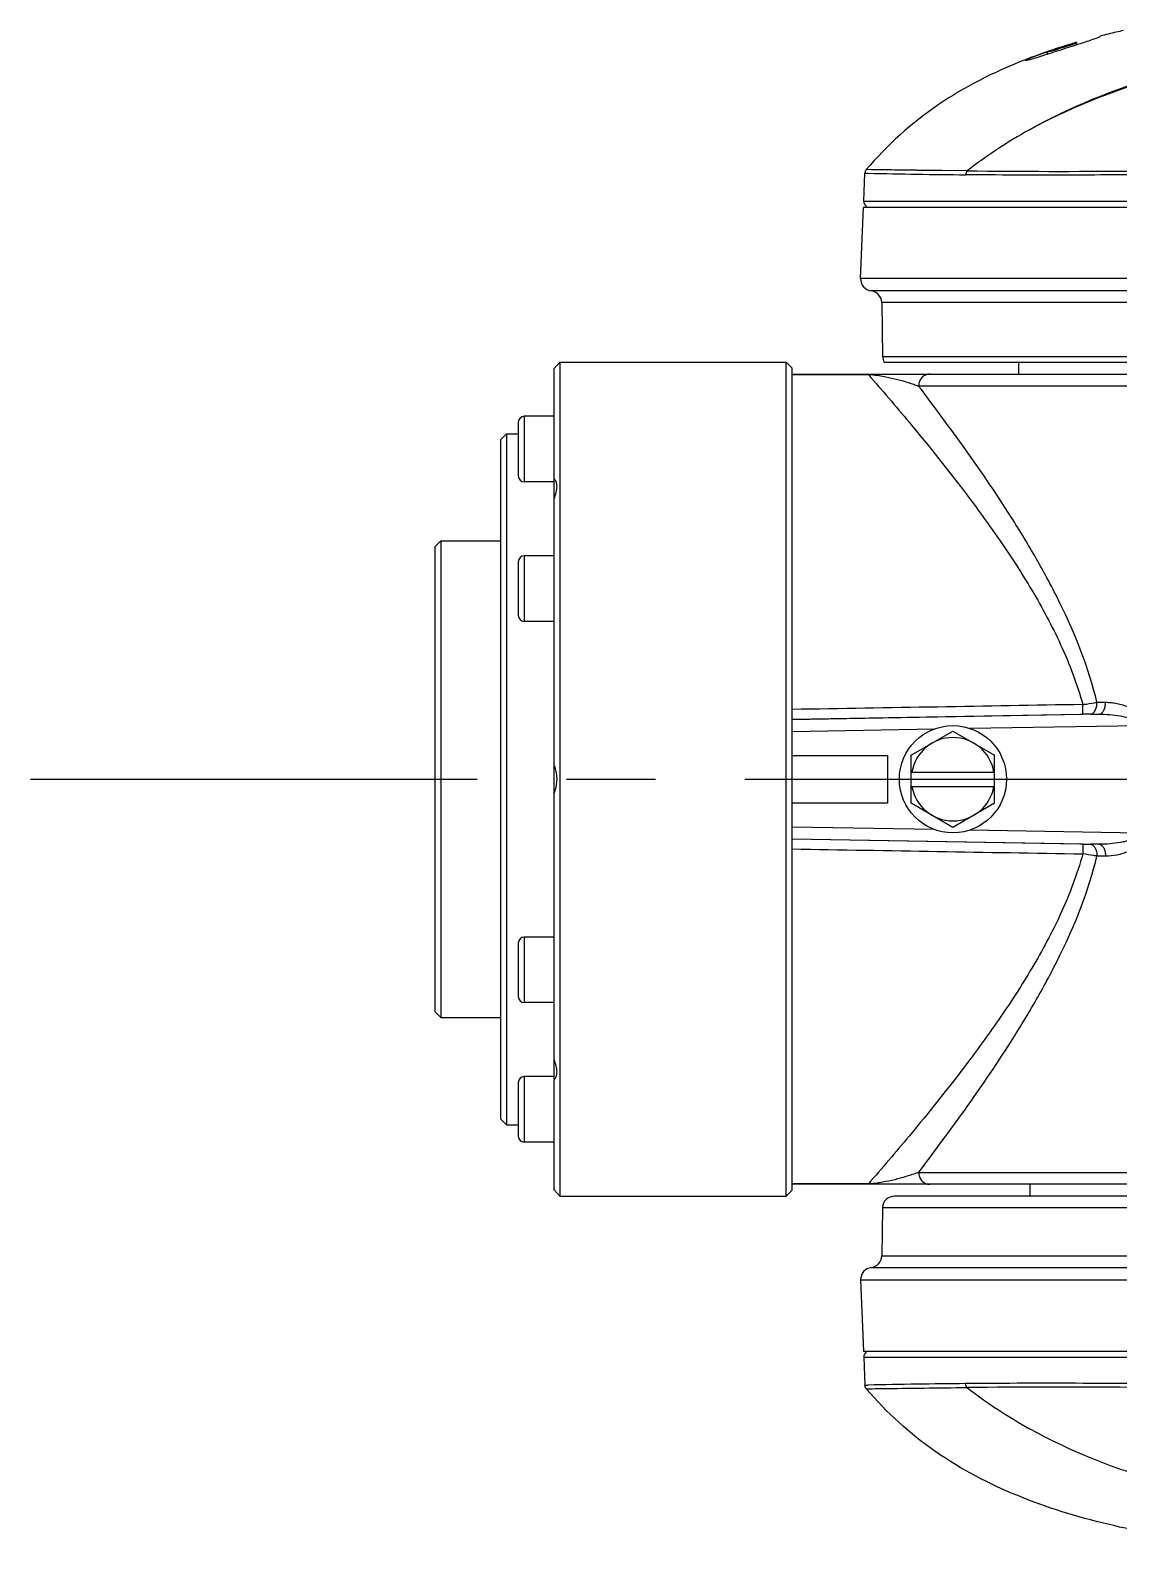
# Model space of a CAD drawing. Header units: millimetres. Extents: x 5828 to 6704, y 123 to 421.
# Drawn here: x 6394.66 to 6399.22, y 306.24 to 312.66 of the extents above; entities that cross this region are included whole.
import ezdxf

# ---------------------------------------------------------------- set-up
doc = ezdxf.new("R2010")
doc.units = ezdxf.units.MM
doc.linetypes.add('CENTER', pattern=[0.6, 0.375, -0.075, 0.075, -0.075])
doc.layers.add('中心线', color=7, linetype='Continuous')
doc.layers.add('外形图', color=7, linetype='Continuous')

msp = doc.modelspace()

# ---------------------------------------------------------------- linework, layer by layer
at = {"layer": '中心线', "linetype": 'CENTER', "ltscale": 5}
msp.add_line((6394.656, 309.5148), (6434.3945, 309.5148), dxfattribs=at)
at = {"layer": '外形图', "color": 7, "linetype": 'Continuous'}
for p, q in [((6399.1476, 312.6332), (6399.1475, 312.6333)), ((6398.9264, 312.5585), (6398.9265, 312.5676)), ((6399.0404, 312.605), (6399.0378, 312.6042)), ((6399.0406, 312.6045), (6399.038, 312.6036)), ((6399.0487, 312.5978), (6399.0486, 312.6064)), ((6399.0486, 312.5987), (6399.0486, 312.6064)), ((6399.0489, 312.5979), (6399.0488, 312.6058)), ((6399.0489, 312.5979), (6399.0512, 312.5986)), ((6398.1546, 311.9409), (6398.1597, 312.0582)), ((6398.1597, 312.0582), (6398.1731, 312.0579)), ((6398.5884, 312.0681), (6398.1656, 312.0733)), ((6398.3787, 312.0703), (6398.1858, 312.073)), ((6398.5884, 312.0681), (6398.3787, 312.0703)), ((6398.1546, 311.9409), (6411.8799, 311.9409)), ((6398.1418, 311.6159), (6398.1535, 311.9148)), ((6413.3045, 311.9148), (6398.1535, 311.9148)), ((6400.1615, 311.6159), (6398.1418, 311.6159)), ((6400.1654, 311.5645), (6398.186, 311.5645)), ((6398.2302, 311.5157), (6398.2342, 311.2889)), ((6402.4785, 311.5157), (6398.2302, 311.5157)), ((6398.2342, 311.2889), (6402.4745, 311.2889)), ((6396.8543, 311.2388), (6396.8668, 311.2523)), ((6396.8543, 310.7759), (6396.8543, 311.2388)), ((6396.8668, 311.2523), (6396.8793, 311.2648)), ((6396.8793, 311.2648), (6396.8793, 307.7648)), ((6396.8793, 311.2648), (6397.8293, 311.2648)), ((6397.8293, 307.7648), (6397.8293, 311.2648)), ((6397.8543, 311.2398), (6397.8293, 311.2648)), ((6397.8543, 311.2133), (6397.8543, 311.2398)), ((6397.8543, 309.5923), (6397.8543, 311.2148)), ((6397.8543, 311.2148), (6402.4293, 311.2148)), ((6397.8543, 311.2133), (6398.1744, 311.2133)), ((6398.1744, 311.2133), (6398.1744, 311.2148)), ((6398.2408, 311.2648), (6402.4678, 311.2648)), ((6398.8043, 311.2648), (6398.8043, 311.2148)), ((6402.4793, 311.1648), (6398.3853, 311.1648)), ((6396.7293, 311.0379), (6396.7293, 310.7629)), ((6396.8543, 311.0379), (6396.7293, 311.0379)), ((6396.6293, 310.9398), (6396.6543, 310.9648)), ((6396.6543, 310.9648), (6396.6543, 308.0648)), ((6396.6543, 310.9648), (6396.7043, 310.9648)), ((6396.7043, 311.0129), (6396.7043, 310.7879)), ((6396.6293, 310.9398), (6396.6293, 308.0898)), ((6396.8543, 310.7629), (6396.7293, 310.7629)), ((6396.8543, 308.2567), (6396.8543, 310.7729)), ((6396.3543, 310.4898), (6396.3793, 310.5148)), ((6396.3793, 310.5148), (6396.3793, 308.5148)), ((6396.3793, 310.5148), (6396.6293, 310.5148)), ((6396.3543, 310.4898), (6396.3543, 308.5398)), ((6396.7293, 310.4523), (6396.7293, 310.1773)), ((6396.8543, 310.4523), (6396.7293, 310.4523)), ((6396.7043, 310.4273), (6396.7043, 310.2023)), ((6396.8543, 310.1773), (6396.7293, 310.1773)), ((6399.1341, 309.8377), (6399.1708, 309.8377)), ((6399.1432, 309.7878), (6397.8543, 309.7657)), ((6397.8543, 309.7658), (6399.0754, 309.7872)), ((6398.5999, 309.7285), (6399.3096, 309.7406)), ((6399.1063, 309.7876), (6399.1432, 309.7878)), ((6397.8543, 309.7157), (6398.4515, 309.7259)), ((6398.3543, 309.6158), (6398.5293, 309.7169)), ((6398.5293, 309.7169), (6398.7043, 309.6158)), ((6397.8543, 309.6148), (6398.2543, 309.6148)), ((6398.2543, 309.6148), (6398.2543, 309.4148)), ((6398.3543, 309.4138), (6398.3543, 309.6158)), ((6398.7043, 309.4138), (6398.7043, 309.6158)), ((6397.8543, 309.4373), (6397.8543, 309.5923)), ((6398.3543, 309.5448), (6398.7043, 309.5448)), ((6398.3543, 309.4848), (6398.7043, 309.4848)), ((6397.8543, 307.8148), (6397.8543, 309.4373)), ((6398.2543, 309.4148), (6397.8543, 309.4148)), ((6398.5293, 309.3127), (6398.3543, 309.4138)), ((6398.7043, 309.4138), (6398.5293, 309.3127)), ((6398.4515, 309.3037), (6397.8543, 309.3139)), ((6399.3096, 309.289), (6398.5999, 309.3011)), ((6397.8543, 309.2639), (6399.1432, 309.2418)), ((6399.0754, 309.2424), (6397.8543, 309.2638)), ((6399.1432, 309.2418), (6399.1063, 309.242)), ((6399.1702, 309.192), (6399.1341, 309.192)), ((6396.7293, 308.8523), (6396.7293, 308.5773)), ((6396.8543, 308.8523), (6396.7293, 308.8523)), ((6396.7043, 308.8273), (6396.7043, 308.6023)), ((6396.3543, 308.5398), (6396.3793, 308.5148)), ((6396.8543, 308.5773), (6396.7293, 308.5773)), ((6396.3793, 308.5148), (6396.6293, 308.5148)), ((6396.7293, 308.2667), (6396.7293, 307.9917)), ((6396.8543, 308.2667), (6396.7293, 308.2667)), ((6396.7043, 308.2417), (6396.7043, 308.0167)), ((6396.8543, 307.7908), (6396.8543, 308.2537)), ((6396.6293, 308.0898), (6396.6543, 308.0648)), ((6396.6543, 308.0648), (6396.7043, 308.0648)), ((6396.8543, 307.9917), (6396.7293, 307.9917)), ((6397.8543, 307.7898), (6397.8543, 307.8163)), ((6398.1744, 307.8163), (6397.8543, 307.8163)), ((6402.4292, 307.8148), (6397.8543, 307.8148)), ((6398.1744, 307.8148), (6398.1744, 307.8163)), ((6398.3853, 307.8648), (6402.4793, 307.8648)), ((6398.8543, 307.7648), (6398.8543, 307.8148)), ((6396.8668, 307.7773), (6396.8543, 307.7908)), ((6396.8668, 307.7773), (6396.8793, 307.7648)), ((6396.8793, 307.7648), (6397.8293, 307.7648)), ((6397.8543, 307.7898), (6397.8293, 307.7648)), ((6402.425, 307.7648), (6398.2837, 307.7648)), ((6398.2337, 307.7157), (6398.2302, 307.5139)), ((6402.475, 307.7157), (6398.2337, 307.7157)), ((6398.2302, 307.5139), (6402.4785, 307.5139)), ((6398.186, 307.4651), (6400.1654, 307.4651)), ((6398.1418, 307.4137), (6398.1535, 307.1148)), ((6398.1418, 307.4137), (6400.1615, 307.4137)), ((6398.1535, 307.1148), (6413.3027, 307.1148)), ((6398.1546, 307.0887), (6398.1597, 306.9714)), ((6398.1546, 307.0887), (6411.8799, 307.0887)), ((6398.1597, 306.9714), (6398.1726, 306.9717)), ((6398.1656, 306.9563), (6398.1785, 306.9565))]:
    msp.add_line(p, q, dxfattribs=at)
msp.add_circle((6398.5293, 309.5148), 0.225, dxfattribs=at)
for centre, radius, start, end in [((6399.9412, 309.4794), 3.2529, 102.89869, 104.12188), ((6399.9779, 309.3205), 3.416, 102.38805, 102.90458), ((6399.679, 310.3955), 2.2987, 109.10766, 111.59487), ((6399.8224, 309.9285), 2.7884, 106.11219, 106.28662), ((6399.6383, 310.4758), 2.2107, 111.38163, 111.60229), ((6399.8764, 310.3972), 2.1097, 119.08511, 127.62727), ((6398.8199, 341.3133), 29.2625, 268.73354, 269.53552), ((6398.9801, 351.8796), 39.8135, 269.43634, 270.42385), ((6398.1796, 311.9398), 0.025, 177.58208, 239.19401), ((6398.1918, 311.6141), 0.05, 177.92215, 263.34258), ((6398.1802, 311.5148), 0.05, 1, 83.34258), ((6398.2841, 311.2898), 0.05, 181, 210), ((6396.7293, 311.0129), 0.025, 90, 180), ((6396.7293, 310.7879), 0.025, 180, 270), ((6396.7293, 310.4273), 0.025, 90, 180), ((6396.7293, 310.2023), 0.025, 180, 270), ((6399.123, 307.0901), 2.6975, 90.35487, 91.01142), ((6398.5293, 309.5148), 0.175, 9.87089, 170.12911), ((6398.5293, 309.5148), 0.175, 189.87089, 350.12911), ((6399.1202, 311.7046), 2.4626, 268.95728, 269.67645), ((6396.7293, 308.8273), 0.025, 90, 180), ((6396.7293, 308.6023), 0.025, 180, 270), ((6396.7293, 308.2417), 0.025, 90, 180), ((6396.7293, 308.0167), 0.025, 180, 270), ((6398.2837, 307.7148), 0.05, 90, 179), ((6398.1802, 307.5148), 0.05, 276.65742, 359), ((6398.1918, 307.4155), 0.05, 96.65742, 182.07785), ((6398.1796, 307.0898), 0.025, 120.80599, 182.41792), ((6398.8197, 277.7244), 29.2545, 90.46431, 91.26759), ((6398.9796, 267.5969), 39.3666, 89.57056, 90.56927), ((6399.877, 308.633), 2.1105, 232.37224, 240.91097)]:
    msp.add_arc(centre, radius, start, end, dxfattribs=at)
for points, knots in [([(6401.1543, 312.6467), (6401.0559, 312.6453), (6400.859, 312.6418), (6400.4654, 312.6301), (6399.9739, 312.5942), (6399.3923, 312.483), (6399.0225, 312.337), (6398.8509, 312.2409)], [0, 0, 0, 0, 0.125035, 0.250106, 0.500209, 0.750207, 1, 1, 1, 1]), ([(6398.8509, 312.2409), (6399.0224, 312.3361), (6399.7622, 312.6221), (6400.5639, 312.6224), (6401.1514, 312.6301)], [0, 0, 0, 0, 0.25034, 1, 1, 1, 1]), ([(6399.0512, 312.5986), (6399.0696, 312.6045), (6399.099, 312.614), (6399.1284, 312.624), (6399.1391, 312.6283)], [0, 0, 0, 0, 0.624211, 1, 1, 1, 1]), ([(6399.1391, 312.6283), (6399.1402, 312.6288), (6399.1429, 312.63), (6399.1457, 312.6311), (6399.147, 312.6323)], [0, 0, 0, 0, 0.400757, 1, 1, 1, 1]), ([(6399.147, 312.6323), (6399.1472, 312.6324), (6399.1474, 312.6327), (6399.1475, 312.633), (6399.1475, 312.6331)], [0, 0, 0, 0, 0.622487, 1, 1, 1, 1]), ([(6398.833, 312.5329), (6398.833, 312.5326), (6398.8345, 312.5322), (6398.8367, 312.5326), (6398.8414, 312.5332), (6398.8518, 312.5356), (6398.871, 312.5409), (6398.8998, 312.5499), (6398.9346, 312.5611), (6398.9849, 312.5776), (6399.0233, 312.5897), (6399.0489, 312.5979)], [0, 0, 0, 0, 0.004076, 0.015057, 0.034555, 0.063967, 0.157973, 0.297835, 0.465085, 0.643337, 1, 1, 1, 1]), ([(6399.0378, 312.6042), (6399.0208, 312.5992), (6398.9531, 312.5786), (6398.8862, 312.5553), (6398.8368, 312.5361)], [0, 0, 0, 0, 0.25111, 1, 1, 1, 1]), ([(6399.0293, 312.5976), (6399.0169, 312.5934), (6398.9919, 312.5854), (6398.9621, 312.5761), (6398.9413, 312.5702), (6398.9323, 312.5676), (6398.9277, 312.567), (6398.9265, 312.5676)], [0, 0, 0, 0, 0.363898, 0.733895, 0.87801, 0.963454, 1, 1, 1, 1]), ([(6399.0487, 312.6055), (6399.0477, 312.6043), (6399.0405, 312.602), (6399.0344, 312.5994), (6399.0293, 312.5976)], [0, 0, 0, 0, 0.222508, 1, 1, 1, 1]), ([(6399.0486, 312.6064), (6399.0486, 312.6063), (6399.0487, 312.6061), (6399.0488, 312.606), (6399.0488, 312.6058)], [0, 0, 0, 0, 0.469315, 1, 1, 1, 1]), ([(6399.0488, 312.6058), (6399.0488, 312.6058), (6399.0488, 312.6057), (6399.0487, 312.6056), (6399.0487, 312.6055)], [0, 0, 0, 0, 0.428131, 1, 1, 1, 1]), ([(6398.8244, 312.5312), (6398.6997, 312.4819), (6398.4568, 312.3593), (6398.2532, 312.1765), (6398.1656, 312.0733)], [0, 0, 0, 0, 0.497586, 1, 1, 1, 1]), ([(6399.2724, 312.0515), (6399.2071, 312.0511), (6398.9772, 312.0497), (6398.7472, 312.0503), (6398.5826, 312.0518)], [0, 0, 0, 0, 0.284082, 1, 1, 1, 1]), ([(6398.1744, 311.2133), (6398.1752, 311.2133), (6398.1784, 311.2132), (6398.1816, 311.213), (6398.184, 311.2129)], [0, 0, 0, 0, 0.260075, 1, 1, 1, 1]), ([(6398.1744, 311.2133), (6398.2319, 311.1473), (6398.3748, 310.98), (6398.5609, 310.7483), (6398.7321, 310.5122), (6398.8657, 310.3061), (6398.988, 310.0791), (6399.051, 309.9143), (6399.0745, 309.8282)], [0, 0, 0, 0, 0.157978, 0.396657, 0.535578, 0.683695, 0.839039, 1, 1, 1, 1]), ([(6398.184, 311.2129), (6398.196, 311.2122), (6398.2173, 311.2095), (6398.2551, 311.2028), (6398.2962, 311.1931), (6398.3351, 311.1821), (6398.3644, 311.1724), (6398.3785, 311.1675), (6398.3853, 311.1648)], [0, 0, 0, 0, 0.174004, 0.310114, 0.5546, 0.784139, 0.894194, 1, 1, 1, 1]), ([(6398.4316, 311.2148), (6398.4256, 311.2148), (6398.4132, 311.2121), (6398.3978, 311.2009), (6398.3876, 311.1843), (6398.3853, 311.1713), (6398.3853, 311.1648)], [0, 0, 0, 0, 0.241153, 0.487489, 0.741167, 1, 1, 1, 1]), ([(6399.1341, 309.8377), (6399.0994, 309.9816), (6399.0177, 310.1871), (6398.8821, 310.4395), (6398.7458, 310.6637), (6398.5805, 310.9048), (6398.4465, 311.0848), (6398.3853, 311.1648)], [0, 0, 0, 0, 0.28979, 0.428278, 0.560918, 0.802901, 1, 1, 1, 1]), ([(6396.8668, 310.7434), (6396.8668, 310.75), (6396.8654, 310.7621), (6396.8584, 310.7725), (6396.8543, 310.7759)], [0, 0, 0, 0, 0.552624, 1, 1, 1, 1]), ([(6396.8543, 310.6918), (6396.8581, 310.7006), (6396.864, 310.7174), (6396.8668, 310.7352), (6396.8668, 310.7434)], [0, 0, 0, 0, 0.536932, 1, 1, 1, 1]), ([(6399.0745, 309.8282), (6399.0798, 309.8289), (6399.0997, 309.8317), (6399.1196, 309.8349), (6399.1341, 309.8376)], [0, 0, 0, 0, 0.26457, 1, 1, 1, 1]), ([(6399.0754, 309.7871), (6399.0752, 309.7881), (6399.0754, 309.7905), (6399.0752, 309.7945), (6399.0751, 309.8018), (6399.0748, 309.8132), (6399.0746, 309.8229), (6399.0745, 309.8283)], [0, 0, 0, 0, 0.079388, 0.169935, 0.291019, 0.610319, 1, 1, 1, 1]), ([(6399.1063, 309.7876), (6399.1101, 309.7877), (6399.1186, 309.7914), (6399.1273, 309.8032), (6399.1329, 309.8191), (6399.1342, 309.8312), (6399.1341, 309.8376)], [0, 0, 0, 0, 0.186508, 0.415706, 0.693089, 1, 1, 1, 1]), ([(6399.1432, 309.7878), (6399.147, 309.7879), (6399.1552, 309.7917), (6399.1636, 309.8034), (6399.1691, 309.8194), (6399.1703, 309.8314), (6399.1702, 309.8378)], [0, 0, 0, 0, 0.183289, 0.411693, 0.690488, 1, 1, 1, 1]), ([(6399.1708, 309.8377), (6399.1788, 309.8375), (6399.1949, 309.8368), (6399.219, 309.8334), (6399.2429, 309.8271), (6399.2664, 309.8182), (6399.2891, 309.8062), (6399.3101, 309.7902), (6399.3244, 309.7722), (6399.3315, 309.755), (6399.333, 309.7454), (6399.3328, 309.7406)], [0, 0, 0, 0, 0.116921, 0.235115, 0.355076, 0.47697, 0.60129, 0.728891, 0.86109, 0.93014, 1, 1, 1, 1]), ([(6399.1432, 309.7878), (6399.1581, 309.7879), (6399.1881, 309.7869), (6399.2327, 309.7813), (6399.2659, 309.7733), (6399.2868, 309.7646), (6399.2969, 309.7591), (6399.306, 309.752), (6399.3097, 309.7445), (6399.3096, 309.7406)], [0, 0, 0, 0, 0.247524, 0.496393, 0.746653, 0.809638, 0.872859, 0.936441, 1, 1, 1, 1]), ([(6396.8668, 309.5148), (6396.8668, 309.52), (6396.8658, 309.5403), (6396.8605, 309.5604), (6396.8543, 309.5742)], [0, 0, 0, 0, 0.25799, 1, 1, 1, 1]), ([(6396.8543, 309.4554), (6396.8563, 309.4599), (6396.8636, 309.4788), (6396.8668, 309.4994), (6396.8668, 309.5148)], [0, 0, 0, 0, 0.241089, 1, 1, 1, 1]), ([(6399.3096, 309.289), (6399.3096, 309.287), (6399.3088, 309.2831), (6399.3045, 309.2766), (6399.2969, 309.2705), (6399.2868, 309.265), (6399.2728, 309.2592), (6399.2547, 309.2537), (6399.2253, 309.2474), (6399.1881, 309.2427), (6399.1581, 309.2417), (6399.1432, 309.2418)], [0, 0, 0, 0, 0.032357, 0.064512, 0.128012, 0.191153, 0.254059, 0.379363, 0.504234, 0.752789, 1, 1, 1, 1]), ([(6399.3328, 309.289), (6399.3328, 309.2795), (6399.3275, 309.2609), (6399.31, 309.2394), (6399.289, 309.2233), (6399.2589, 309.2074), (6399.2192, 309.1951), (6399.1864, 309.1918), (6399.1702, 309.1919)], [0, 0, 0, 0, 0.137557, 0.270008, 0.397875, 0.522513, 0.764563, 1, 1, 1, 1]), ([(6399.0754, 309.2426), (6399.0752, 309.2415), (6399.0754, 309.2391), (6399.0752, 309.2351), (6399.0751, 309.2278), (6399.0748, 309.2164), (6399.0746, 309.2067), (6399.0745, 309.2014)], [0, 0, 0, 0, 0.079384, 0.169929, 0.291012, 0.610314, 1, 1, 1, 1]), ([(6399.1063, 309.242), (6399.1102, 309.2419), (6399.1186, 309.2382), (6399.1273, 309.2264), (6399.1329, 309.2105), (6399.1342, 309.1984), (6399.1341, 309.1921)], [0, 0, 0, 0, 0.186508, 0.415706, 0.693089, 1, 1, 1, 1]), ([(6399.1432, 309.2418), (6399.147, 309.2417), (6399.1552, 309.2379), (6399.1636, 309.2262), (6399.1691, 309.2102), (6399.1703, 309.1982), (6399.1702, 309.1919)], [0, 0, 0, 0, 0.183289, 0.411693, 0.690488, 1, 1, 1, 1]), ([(6399.0745, 309.2014), (6399.051, 309.1153), (6398.988, 308.9505), (6398.8657, 308.7235), (6398.7321, 308.5174), (6398.5609, 308.2813), (6398.3748, 308.0496), (6398.2319, 307.8824), (6398.1744, 307.8163)], [0, 0, 0, 0, 0.160961, 0.316306, 0.464423, 0.603343, 0.842022, 1, 1, 1, 1]), ([(6398.3853, 307.8648), (6398.4464, 307.9448), (6398.5805, 308.1248), (6398.7457, 308.3659), (6398.8821, 308.5901), (6399.0177, 308.8425), (6399.0994, 309.048), (6399.1341, 309.192)], [0, 0, 0, 0, 0.197057, 0.43906, 0.57172, 0.710215, 1, 1, 1, 1]), ([(6399.1341, 309.1921), (6399.1296, 309.1929), (6399.1098, 309.1963), (6399.0899, 309.1993), (6399.0745, 309.2014)], [0, 0, 0, 0, 0.229184, 1, 1, 1, 1]), ([(6396.8668, 308.2862), (6396.8668, 308.2944), (6396.864, 308.3122), (6396.8581, 308.329), (6396.8543, 308.3378)], [0, 0, 0, 0, 0.463078, 1, 1, 1, 1]), ([(6396.8543, 308.2537), (6396.8584, 308.2571), (6396.8654, 308.2675), (6396.8668, 308.2796), (6396.8668, 308.2862)], [0, 0, 0, 0, 0.447379, 1, 1, 1, 1]), ([(6398.1837, 307.8167), (6398.183, 307.8166), (6398.1798, 307.8165), (6398.1767, 307.8164), (6398.1744, 307.8163)], [0, 0, 0, 0, 0.238765, 1, 1, 1, 1]), ([(6398.3853, 307.8648), (6398.3785, 307.8621), (6398.3643, 307.8572), (6398.3351, 307.8475), (6398.2962, 307.8364), (6398.255, 307.8268), (6398.2171, 307.82), (6398.1958, 307.8174), (6398.1837, 307.8167)], [0, 0, 0, 0, 0.105728, 0.215716, 0.44514, 0.689508, 0.825609, 1, 1, 1, 1]), ([(6398.3853, 307.8648), (6398.3853, 307.8583), (6398.3876, 307.8453), (6398.3978, 307.8288), (6398.4132, 307.8175), (6398.4256, 307.8148), (6398.4316, 307.8148)], [0, 0, 0, 0, 0.258743, 0.512355, 0.758762, 1, 1, 1, 1]), ([(6399.2725, 306.9781), (6399.2072, 306.9785), (6398.9772, 306.9799), (6398.7473, 306.9794), (6398.5826, 306.9779)], [0, 0, 0, 0, 0.28408, 1, 1, 1, 1]), ([(6401.1543, 306.2443), (6401.0272, 306.2477), (6400.7689, 306.2519), (6400.3769, 306.2564), (6399.9776, 306.2719), (6399.5762, 306.3093), (6399.18, 306.3792), (6398.7992, 306.4956), (6398.447, 306.6783), (6398.2506, 306.8562), (6398.1656, 306.9563)], [0, 0, 0, 0, 0.120588, 0.244886, 0.371583, 0.499299, 0.626802, 0.752327, 0.875495, 1, 1, 1, 1]), ([(6398.1785, 306.9565), (6398.195, 306.9567), (6398.3317, 306.9588), (6398.4683, 306.9604), (6398.5884, 306.9615)], [0, 0, 0, 0, 0.121185, 1, 1, 1, 1]), ([(6401.1543, 306.3875), (6401.0554, 306.3889), (6400.8587, 306.3922), (6400.4682, 306.4033), (6399.9801, 306.4381), (6399.3981, 306.5464), (6399.0248, 306.6918), (6398.8509, 306.7887)], [0, 0, 0, 0, 0.125781, 0.24989, 0.496471, 0.746943, 1, 1, 1, 1])]:
    msp.add_open_spline(points, degree=3, knots=knots, dxfattribs=at)
for points in [[(6398.1656, 312.0733), (6398.1621, 312.0692), (6398.1599, 312.0636), (6398.1597, 312.0582)], [(6398.5884, 312.0681), (6398.5848, 312.0636), (6398.5829, 312.0575), (6398.5826, 312.0518)], [(6399.0745, 309.8282), (6398.6678, 309.8214), (6398.2611, 309.8143), (6397.8543, 309.8075)], [(6397.8543, 309.2222), (6398.2611, 309.2153), (6398.6678, 309.2082), (6399.0745, 309.2014)], [(6398.5884, 306.9615), (6398.5848, 306.966), (6398.5829, 306.9721), (6398.5826, 306.9779)], [(6398.1656, 306.9563), (6398.1621, 306.9604), (6398.1599, 306.966), (6398.1597, 306.9714)]]:
    msp.add_open_spline(points, degree=3, dxfattribs=at)

doc.saveas('drawing.dxf')
